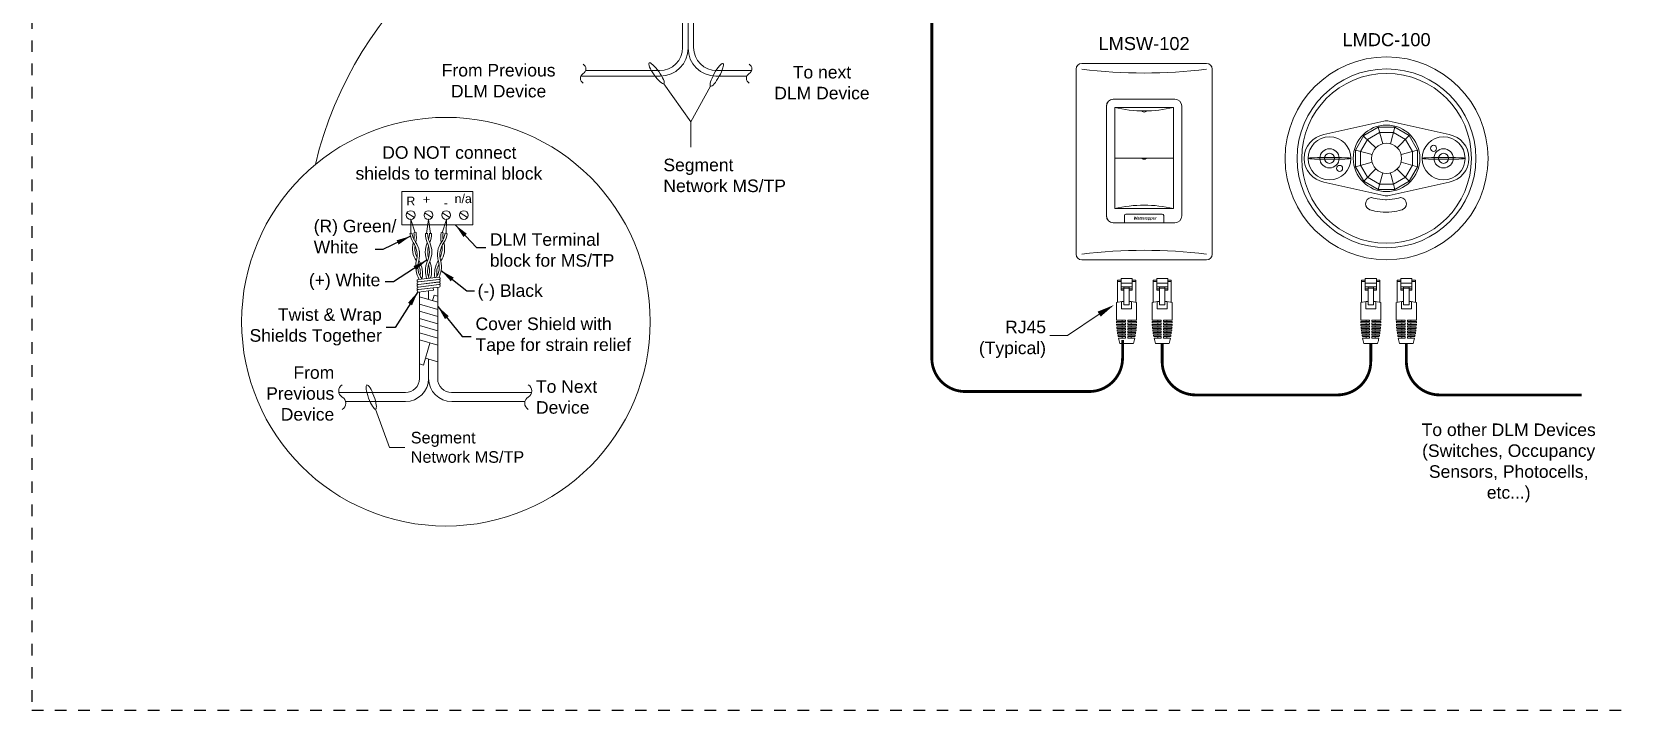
# Model space of a CAD drawing. Header units: inches. Extents: x -60 to 2005, y -577 to 104.
# Drawn here: x 501.17 to 535.44, y -133.64 to -119.02 of the extents above; entities that cross this region are included whole.
import ezdxf
from ezdxf.enums import TextEntityAlignment as Align

# ---------------------------------------------------------------- set-up
doc = ezdxf.new("R2010")
doc.units = ezdxf.units.IN
doc.header["$MEASUREMENT"] = 0
doc.linetypes.add('Demo', pattern=[0.5, 0.25, -0.25])
doc.layers.get('0').update_dxf_attribs({"lineweight": 5})
doc.layers.add('PS Borders', color=40, linetype='Demo', lineweight=5, plot=False)
for name, color, linetype, lineweight in [('WS', 3, 'Continuous', 5), ('WS_DETAIL', 7, 'Continuous', 5), ('WS_LowVoltage', 6, 'Continuous', 5)]:
    doc.layers.add(name, color=color, linetype=linetype, lineweight=lineweight)
doc.styles.add('ARIAL', font='arial.ttf')
doc.dimstyles.get("Standard").update_dxf_attribs({"dimtxt": 0.18, "dimasz": 0.18, "dimexe": 0.18, "dimexo": 0.0625, "dimgap": 0.09, "dimtad": 0, "dimtih": 1, "dimtoh": 1, "dimdec": 4, "dimzin": 0, "dimdsep": 46, "dimtxsty": 'Standard', "dimcen": 0.09, "dimadec": 0, "dimazin": 0, "dimtfac": 1, "dimtdec": 4, "dimtofl": 0, "dimtmove": 0, "dimatfit": 3, "dimfxl": 1, "dimtolj": 1, "dimtzin": 0, "dimarcsym": 0})

# ---------------------------------------------------------------- blocks, each defined once
blk = doc.blocks.new('G_ENDLINE')
blk.add_lwpolyline([(0.087, 0, -0.57735), (0, 0, 0.57735), (-0.087, 0, 0.57735)], format="xyb")
blk = doc.blocks.new('A$C65587FE4')
at = {"layer": 'WS_DETAIL'}
for p, q in [((0.468, 0.107), (0.027, 0.054)), ((0.033, 0.001), (0.478, 0.054))]:
    blk.add_line(p, q, dxfattribs=at)
for centre, start, end in [((0.027, 0.027), 90, 283.7483), ((0.474, 0.081), 276.8741, 103.7978)]:
    blk.add_arc(centre, 0.0271, start, end, dxfattribs=at)
blk = doc.blocks.new('A$C756910A1')
at = {"layer": 'WS_DETAIL'}
for p, q in [((0.73, 10.43), (0.73, 8.56)), ((0.73, 10.43), (2.51, 10.43)), ((2.51, 10.43), (2.51, 8.56)), ((0.15, 6.6), (0.15, 10.17)), ((0.15, 10.17), (0.73, 10.17)), ((0.73, 9.92), (0.15, 9.92)), ((2.51, 9.66), (0.73, 9.66)), ((2.51, 9.06), (0.73, 9.06)), ((0.73, 8.74), (1.17, 8.74)), ((0.73, 8.56), (1.17, 8.56)), ((1.17, 6.17), (1.17, 9.06)), ((1.17, 8.85), (2.06, 8.85)), ((2.06, 6.17), (2.06, 9.06)), ((2.06, 8.74), (2.51, 8.74)), ((2.51, 8.56), (2.06, 8.56)), ((3.08, 10.17), (2.51, 10.17)), ((3.08, 9.92), (2.51, 9.92)), ((3.08, 6.6), (3.08, 10.17)), ((0, 6.56), (0, 3.73)), ((0.81, 6.7), (0.81, 5.55)), ((0.81, 5.55), (2.42, 5.55)), ((1.17, 6.17), (2.06, 6.17)), ((2.42, 6.7), (2.42, 5.55)), ((3.23, 6.56), (3.23, 3.73)), ((0, 3.73), (1.43, 3.73)), ((0, 3.51), (1.43, 3.51)), ((0.01, 3.29), (1.43, 3.29)), ((0.02, 3.06), (1.43, 3.06)), ((0.03, 2.84), (1.43, 2.84)), ((0.05, 2.62), (1.43, 2.62)), ((0.89, 3.73), (0.89, 3.51)), ((0.89, 3.29), (0.89, 3.06)), ((0.89, 2.84), (0.89, 2.62)), ((1.43, 3.51), (1.43, 3.73)), ((1.43, 3.06), (1.43, 3.29)), ((1.43, 2.62), (1.43, 2.84)), ((1.8, 3.73), (3.23, 3.73)), ((1.8, 3.51), (1.8, 3.73)), ((1.8, 3.51), (3.23, 3.51)), ((1.8, 3.29), (3.23, 3.29)), ((1.8, 3.06), (1.8, 3.29)), ((1.8, 3.06), (3.22, 3.06)), ((1.8, 2.84), (3.2, 2.84)), ((1.8, 2.62), (1.8, 2.84)), ((1.8, 2.62), (3.19, 2.62)), ((2.34, 3.73), (2.34, 3.51)), ((2.34, 3.29), (2.34, 3.06)), ((2.34, 2.84), (2.34, 2.62)), ((0.07, 2.4), (1.43, 2.4)), ((0.09, 2.18), (1.43, 2.18)), ((0.12, 1.96), (1.43, 1.96)), ((0.15, 1.74), (1.43, 1.74)), ((0.18, 1.52), (1.43, 1.52)), ((0.22, 1.3), (1.43, 1.3)), ((0.26, 1.08), (1.43, 1.08)), ((0.31, 0.86), (1.43, 0.86)), ((0.89, 2.4), (0.89, 2.18)), ((0.89, 1.96), (0.89, 1.74)), ((0.89, 1.52), (0.89, 1.3)), ((0.89, 1.08), (0.89, 0.86)), ((1.43, 2.18), (1.43, 2.4)), ((1.43, 1.74), (1.43, 1.96)), ((1.43, 1.3), (1.43, 1.52)), ((1.43, 0.86), (1.43, 1.08)), ((1.8, 2.4), (3.17, 2.4)), ((1.8, 2.18), (1.8, 2.4)), ((1.8, 2.18), (3.14, 2.18)), ((1.8, 1.96), (3.12, 1.96)), ((1.8, 1.74), (1.8, 1.96)), ((1.8, 1.74), (3.09, 1.74)), ((1.8, 1.52), (3.05, 1.52)), ((1.8, 1.3), (1.8, 1.52)), ((1.8, 1.3), (3.01, 1.3)), ((1.8, 1.08), (2.97, 1.08)), ((1.8, 0.86), (1.8, 1.08)), ((1.8, 0.86), (2.92, 0.86)), ((2.34, 2.4), (2.34, 2.18)), ((2.34, 1.96), (2.34, 1.74)), ((2.34, 1.52), (2.34, 1.3)), ((2.34, 1.08), (2.34, 0.86)), ((2.69, 0), (0.52, 0))]:
    blk.add_line(p, q, dxfattribs=at)
for centre, radius, start, end in [((1.62, -0.58), 7.33, 93.502, 102.7411), ((1.62, -0.58), 7.33, 77.2589, 86.498), ((13.49, 3.73), 13.49, 180.937, 181.8742), ((13.49, 3.73), 13.49, 182.8119, 183.7504), ((13.49, 3.73), 13.49, 184.6899, 185.6307), ((-10.25, 3.73), 13.49, 354.3693, 355.3101), ((-10.25, 3.73), 13.49, 356.2496, 357.1881), ((-10.25, 3.73), 13.49, 358.1258, 359.063), ((13.49, 3.73), 13.49, 186.573, 187.5171), ((13.49, 3.73), 13.49, 188.4632, 189.4117), ((13.49, 3.73), 13.49, 190.3627, 191.3167), ((13.49, 3.73), 13.49, 192.2739, 196.0379), ((-10.25, 3.73), 13.49, 343.9621, 347.7261), ((-10.25, 3.73), 13.49, 348.6833, 349.6373), ((-10.25, 3.73), 13.49, 350.5883, 351.5368), ((-10.25, 3.73), 13.49, 352.4829, 353.427)]:
    blk.add_arc(centre, radius, start, end, dxfattribs=at)
blk = doc.blocks.new('RJ45')
at = {"layer": 'WS_DETAIL', "xscale": 1.117448685388325, "yscale": 1.117448685388325, "zscale": 1.117448685388325}
blk.add_blockref('A$C756910A1', (59.47, 150.68), dxfattribs=at)
blk = doc.blocks.new('A$C28216DC1')
at = {"layer": 'WS_DETAIL'}
blk.add_lwpolyline([(22.84, 8.11), (17.13, 4.27), (13.98, 4.27)], dxfattribs=at)
blk.add_solid([(23.11, 7.67), (22.56, 8.56), (25.52, 9.76)], dxfattribs=at)
at = {"layer": 'WS_DETAIL', "linetype": 'Continuous', "insert": (13.29, 3.59), "char_height": 2.25, "width": 37.309, "attachment_point": 6, "style": 'ARIAL'}
blk.add_mtext('\\pi29.81;RJ45\\P\\pi22.42;(Typical)', dxfattribs=at)
blk = doc.blocks.new('WallPlate1Gang')
for p, q in [((-10.76, 33.83), (10.76, 33.83)), ((-11.72, 0.96), (-11.72, 32.87)), ((11.72, 32.87), (11.72, 0.96)), ((-5.31, 27.69), (5.31, 27.69)), ((-6.49, 26.51), (-6.49, 7.57)), ((6.49, 26.51), (6.49, 7.57)), ((5.31, 6.39), (-5.31, 6.39)), ((-10.76, 0), (10.76, 0))]:
    blk.add_line(p, q)
for centre, radius, start, end in [((-10.76, 32.87), 0.96, 90, 180), ((10.76, 32.87), 0.96, 0, 90), ((0, 117.5), 85.31, 262.7571, 277.2429), ((-5.31, 26.51), 1.18, 90, 180), ((5.31, 26.51), 1.18, 0, 90), ((-5.31, 7.57), 1.18, 180, 270), ((5.31, 7.57), 1.18, 270, 0), ((-10.76, 0.96), 0.96, 180, 270), ((0, -83.67), 85.31, 82.7571, 97.2429), ((10.76, 0.96), 0.96, 270, 0)]:
    blk.add_arc(centre, radius, start, end)
blk = doc.blocks.new('*U137')
blk.add_blockref('WallPlate1Gang', (0, -0.01))
blk = doc.blocks.new('*U251')
for p, q in [((-6.5, 20.13), (-6.5, 1.18)), ((-5.32, 21.31), (5.32, 21.31)), ((-5.07, 2.44), (-5.07, 19.89)), ((-5.07, 19.89), (5.07, 19.89)), ((-5.07, 19.89), (5.07, 19.89)), ((-0.33, 19.29), (-0.33, 19.19)), ((0.33, 19.29), (0.33, 19.19)), ((5.07, 19.89), (5.07, 2.44)), ((6.5, 20.13), (6.5, 1.18)), ((-5.07, 11.16), (0, 11.16)), ((-0.33, 11.17), (-0.33, 11.06)), ((0, 11.16), (5.07, 11.16)), ((0.33, 11.17), (0.33, 11.06)), ((5.32, 0), (-5.32, 0)), ((5.07, 2.44), (-5.07, 2.44)), ((-3.38, 1.24), (-3.38, 0)), ((3.14, 1.48), (-3.14, 1.48)), ((3.38, 1.24), (3.38, 0))]:
    blk.add_line(p, q)
for centre, radius, start, end in [((-5.32, 20.13), 1.18, 90, 180), ((0, 41.25), 21.96, 256.6482, 283.3518), ((5.32, 20.13), 1.18, 0, 90), ((0, 19.73), 0.639, 238.6629, 301.3371), ((0, 11.61), 0.639, 238.6629, 301.3371), ((0, -18.92), 21.96, 76.6482, 103.3518), ((-5.32, 1.18), 1.18, 180, 270), ((-3.14, 1.24), 0.239, 90, 180), ((3.14, 1.24), 0.239, 0, 90), ((5.32, 1.18), 1.18, 270, 0)]:
    blk.add_arc(centre, radius, start, end)
at = {"style": 'ARIAL'}
for s, insert, char_height, width, attachment_point in [('LMSW-102', (0, 32.02), 2.25, 40.9705, 2), ('{\\fArial|b1|i1|c0|p34;Wattstopper}', (-1.79, 1.04), 0.4798, 3.7953, 1)]:
    blk.add_mtext(s, dxfattribs=dict(at, insert=insert, char_height=char_height, width=width, attachment_point=attachment_point))
blk = doc.blocks.new('*U257')
at = {"lineweight": 18}
for points in [[(-1.44, -5.36), (-3.92, -3.92), (-5.36, -1.44), (-5.36, 1.43), (-3.92, 3.92), (-1.44, 5.36), (1.43, 5.36), (3.92, 3.92), (5.36, 1.43), (5.36, -1.44), (3.92, -3.92), (1.43, -5.36), (-1.44, -5.36)], [(-1.2, -4.47), (-3.27, -3.27), (-4.47, -1.2), (-4.47, 1.2), (-3.27, 3.27), (-1.2, 4.46), (1.2, 4.46), (3.27, 3.27), (4.46, 1.2), (4.46, -1.2), (3.27, -3.27), (1.2, -4.47), (-1.2, -4.47)], [(-3.97, 3.84), (-1.83, 1.83)], [(-1.44, 5.36), (-0.67, 2.5)], [(1.43, 5.36), (0.67, 2.5)], [(3.92, 3.92), (1.83, 1.83)], [(-2.5, 0.67), (-5.36, 1.43)], [(5.36, 1.43), (2.5, 0.67)], [(-2.5, -0.67), (-5.36, -1.44)], [(-1.83, -1.83), (-3.92, -3.92)], [(-0.67, -2.5), (-1.44, -5.36)], [(3.87, -3.95), (1.83, -1.84)], [(5.36, -1.44), (2.5, -0.67)]]:
    blk.add_lwpolyline(points, dxfattribs=at)
for points, knots in [([(17.49, 0), (17.49, -9.66), (9.66, -17.49), (0, -17.49), (-9.66, -17.49), (-17.49, -9.66), (-17.49, 0), (-17.49, 9.66), (-9.66, 17.49), (0, 17.49), (9.66, 17.49), (17.49, 9.66), (17.49, 0)], [0, 0, 0, 0, 1, 1, 1, 2, 2, 2, 3, 3, 3, 4, 4, 4, 4]), ([(15.41, 0), (15.41, -8.51), (8.51, -15.41), (0, -15.41), (-8.51, -15.41), (-15.41, -8.51), (-15.41, 0), (-15.41, 8.51), (-8.51, 15.41), (0, 15.41), (8.51, 15.41), (15.41, 8.51), (15.41, 0)], [0, 0, 0, 0, 1, 1, 1, 2, 2, 2, 3, 3, 3, 4, 4, 4, 4]), ([(14.63, 0), (14.63, -8.08), (8.08, -14.63), (0, -14.63), (-8.08, -14.63), (-14.63, -8.08), (-14.63, 0), (-14.63, 8.08), (-8.08, 14.63), (0, 14.63), (8.08, 14.63), (14.63, 8.08), (14.63, 0)], [0, 0, 0, 0, 1, 1, 1, 2, 2, 2, 3, 3, 3, 4, 4, 4, 4]), ([(-14.21, 0), (-14.21, 2.03), (-12.74, 3.73), (-10.81, 4.08), (-10.81, 4.08), (-0.46, 6.4), (-0.46, 6.4), (-0.33, 6.43), (-0.17, 6.45), (0, 6.45)], [0, 0, 0, 0, 1, 1, 1, 2, 2, 2, 3, 3, 3, 3]), ([(5.74, 0), (5.74, -3.17), (3.17, -5.74), (0, -5.74), (-3.17, -5.74), (-5.74, -3.17), (-5.74, 0), (-5.74, 3.17), (-3.17, 5.74), (0, 5.74), (3.17, 5.74), (5.74, 3.17), (5.74, 0)], [0, 0, 0, 0, 1, 1, 1, 2, 2, 2, 3, 3, 3, 4, 4, 4, 4]), ([(14.21, 0), (14.21, 2.03), (12.74, 3.73), (10.81, 4.08), (10.81, 4.08), (0.46, 6.4), (0.46, 6.4), (0.33, 6.43), (0.17, 6.45), (0, 6.45)], [0, 0, 0, 0, 1, 1, 1, 2, 2, 2, 3, 3, 3, 3]), ([(-6.13, 0), (-6.13, -2.05), (-7.79, -3.7), (-9.84, -3.7), (-11.88, -3.7), (-13.54, -2.05), (-13.54, 0), (-13.54, 2.04), (-11.88, 3.7), (-9.84, 3.7), (-7.79, 3.7), (-6.13, 2.04), (-6.13, 0)], [0, 0, 0, 0, 1, 1, 1, 2, 2, 2, 3, 3, 3, 4, 4, 4, 4]), ([(-6.13, 0), (-6.13, -2.05), (-7.79, -3.7), (-9.84, -3.7), (-11.88, -3.7), (-13.54, -2.05), (-13.54, 0), (-13.54, 2.04), (-11.88, 3.7), (-9.84, 3.7), (-7.79, 3.7), (-6.13, 2.04), (-6.13, 0)], [0, 0, 0, 0, 1, 1, 1, 2, 2, 2, 3, 3, 3, 4, 4, 4, 4]), ([(6.13, 0), (6.13, 2.04), (7.79, 3.7), (9.83, 3.7), (11.88, 3.7), (13.54, 2.04), (13.54, 0), (13.54, -2.05), (11.88, -3.7), (9.83, -3.7), (7.79, -3.7), (6.13, -2.05), (6.13, 0)], [0, 0, 0, 0, 1, 1, 1, 2, 2, 2, 3, 3, 3, 4, 4, 4, 4]), ([(-6.14, 0), (-6.14, -0.09), (-7.79, -0.17), (-9.84, -0.17), (-11.88, -0.17), (-13.53, -0.09), (-13.53, 0), (-13.53, 0.09), (-11.88, 0.16), (-9.84, 0.16), (-7.79, 0.16), (-6.14, 0.09), (-6.14, 0)], [0, 0, 0, 0, 1, 1, 1, 2, 2, 2, 3, 3, 3, 4, 4, 4, 4]), ([(-6.14, 0), (-6.14, -0.09), (-7.79, -0.17), (-9.84, -0.17), (-11.88, -0.17), (-13.53, -0.09), (-13.53, 0), (-13.53, 0.09), (-11.88, 0.16), (-9.84, 0.16), (-7.79, 0.16), (-6.14, 0.09), (-6.14, 0)], [0, 0, 0, 0, 1, 1, 1, 2, 2, 2, 3, 3, 3, 4, 4, 4, 4]), ([(-8.18, 0), (-8.18, -0.91), (-8.92, -1.66), (-9.84, -1.66), (-10.75, -1.66), (-11.49, -0.91), (-11.49, 0), (-11.49, 0.91), (-10.75, 1.65), (-9.84, 1.65), (-8.92, 1.65), (-8.18, 0.91), (-8.18, 0)], [0, 0, 0, 0, 1, 1, 1, 2, 2, 2, 3, 3, 3, 4, 4, 4, 4]), ([(-8.18, 0), (-8.18, -0.91), (-8.92, -1.66), (-9.84, -1.66), (-10.75, -1.66), (-11.49, -0.91), (-11.49, 0), (-11.49, 0.91), (-10.75, 1.65), (-9.84, 1.65), (-8.92, 1.65), (-8.18, 0.91), (-8.18, 0)], [0, 0, 0, 0, 1, 1, 1, 2, 2, 2, 3, 3, 3, 4, 4, 4, 4]), ([(-8.97, 0), (-8.97, -0.48), (-9.36, -0.87), (-9.84, -0.87), (-10.32, -0.87), (-10.7, -0.48), (-10.7, 0), (-10.7, 0.48), (-10.32, 0.87), (-9.84, 0.87), (-9.36, 0.87), (-8.97, 0.48), (-8.97, 0)], [0, 0, 0, 0, 1, 1, 1, 2, 2, 2, 3, 3, 3, 4, 4, 4, 4]), ([(-8.97, 0), (-8.97, -0.48), (-9.36, -0.87), (-9.84, -0.87), (-10.32, -0.87), (-10.7, -0.48), (-10.7, 0), (-10.7, 0.48), (-10.32, 0.87), (-9.84, 0.87), (-9.36, 0.87), (-8.97, 0.48), (-8.97, 0)], [0, 0, 0, 0, 1, 1, 1, 2, 2, 2, 3, 3, 3, 4, 4, 4, 4]), ([(2.59, 0), (2.59, -1.43), (1.43, -2.59), (0, -2.59), (-1.43, -2.59), (-2.59, -1.43), (-2.59, 0), (-2.59, 1.43), (-1.43, 2.59), (0, 2.59), (1.43, 2.59), (2.59, 1.43), (2.59, 0)], [0, 0, 0, 0, 1, 1, 1, 2, 2, 2, 3, 3, 3, 4, 4, 4, 4]), ([(6.14, 0), (6.14, 0.09), (7.79, 0.16), (9.83, 0.16), (11.88, 0.16), (13.53, 0.09), (13.53, 0), (13.53, -0.09), (11.88, -0.17), (9.83, -0.17), (7.79, -0.17), (6.14, -0.09), (6.14, 0)], [0, 0, 0, 0, 1, 1, 1, 2, 2, 2, 3, 3, 3, 4, 4, 4, 4]), ([(7.57, 1.73), (7.57, 2.02), (7.81, 2.25), (8.1, 2.25), (8.39, 2.25), (8.62, 2.02), (8.62, 1.73), (8.62, 1.44), (8.39, 1.2), (8.1, 1.2), (7.81, 1.2), (7.57, 1.44), (7.57, 1.73)], [0, 0, 0, 0, 1, 1, 1, 2, 2, 2, 3, 3, 3, 4, 4, 4, 4]), ([(8.18, 0), (8.18, 0.91), (8.92, 1.65), (9.83, 1.65), (10.75, 1.65), (11.49, 0.91), (11.49, 0), (11.49, -0.91), (10.75, -1.66), (9.83, -1.66), (8.92, -1.66), (8.18, -0.91), (8.18, 0)], [0, 0, 0, 0, 1, 1, 1, 2, 2, 2, 3, 3, 3, 4, 4, 4, 4]), ([(8.97, 0), (8.97, 0.48), (9.36, 0.87), (9.83, 0.87), (10.31, 0.87), (10.7, 0.48), (10.7, 0), (10.7, -0.48), (10.31, -0.87), (9.83, -0.87), (9.36, -0.87), (8.97, -0.48), (8.97, 0)], [0, 0, 0, 0, 1, 1, 1, 2, 2, 2, 3, 3, 3, 4, 4, 4, 4]), ([(-14.21, 0), (-14.21, -2.04), (-12.74, -3.73), (-10.81, -4.08), (-10.81, -4.08), (-0.46, -6.4), (-0.46, -6.4), (-0.33, -6.43), (-0.17, -6.45), (0, -6.45)], [0, 0, 0, 0, 1, 1, 1, 2, 2, 2, 3, 3, 3, 3]), ([(-7.57, -1.73), (-7.57, -2.02), (-7.81, -2.26), (-8.1, -2.26), (-8.39, -2.26), (-8.62, -2.02), (-8.62, -1.73), (-8.62, -1.44), (-8.39, -1.21), (-8.1, -1.21), (-7.81, -1.21), (-7.57, -1.44), (-7.57, -1.73)], [0, 0, 0, 0, 1, 1, 1, 2, 2, 2, 3, 3, 3, 4, 4, 4, 4]), ([(-7.57, -1.73), (-7.57, -2.02), (-7.81, -2.26), (-8.1, -2.26), (-8.39, -2.26), (-8.62, -2.02), (-8.62, -1.73), (-8.62, -1.44), (-8.39, -1.21), (-8.1, -1.21), (-7.81, -1.21), (-7.57, -1.44), (-7.57, -1.73)], [0, 0, 0, 0, 1, 1, 1, 2, 2, 2, 3, 3, 3, 4, 4, 4, 4]), ([(14.21, 0), (14.21, -2.04), (12.74, -3.73), (10.81, -4.08), (10.81, -4.08), (0.46, -6.4), (0.46, -6.4), (0.33, -6.43), (0.17, -6.45), (0, -6.45)], [0, 0, 0, 0, 1, 1, 1, 2, 2, 2, 3, 3, 3, 3]), ([(-0.1, -9.29), (1.27, -9.29), (2.67, -8.87), (2.67, -8.87), (2.67, -8.87), (2.76, -8.82), (2.76, -8.82), (3.14, -8.68), (3.41, -8.29), (3.41, -7.83), (3.41, -7.24), (2.98, -6.77), (2.44, -6.77), (2.44, -6.77), (2.15, -6.8), (1.77, -6.91), (1.39, -7.03), (0.63, -7.13), (0, -7.13), (0, -7.13), (-0.2, -7.13), (-0.2, -7.13), (-0.83, -7.13), (-1.59, -7.03), (-1.97, -6.91), (-2.35, -6.8), (-2.64, -6.77), (-2.64, -6.77), (-3.18, -6.77), (-3.61, -7.24), (-3.61, -7.83), (-3.61, -8.29), (-3.34, -8.68), (-2.96, -8.82), (-2.96, -8.82), (-2.87, -8.87), (-2.87, -8.87), (-2.87, -8.87), (-1.47, -9.29), (-0.1, -9.29)], [0, 0, 0, 0, 1, 1, 1, 2, 2, 2, 3, 3, 3, 4, 4, 4, 5, 5, 5, 6, 6, 6, 7, 7, 7, 8, 8, 8, 9, 9, 9, 10, 10, 10, 11, 11, 11, 12, 12, 12, 13, 13, 13, 13])]:
    blk.add_open_spline(points, degree=3, knots=knots, dxfattribs=at)
blk.add_open_spline([(1.43, -5.36), (1.43, -5.29), (0.67, -2.5), (0.67, -2.5)], degree=3, dxfattribs=at)
at = {"insert": (0, 21.58), "char_height": 2.25, "width": 40.9705, "attachment_point": 2, "style": 'ARIAL'}
blk.add_mtext('LMDC-100', dxfattribs=at)

msp = doc.modelspace()

# ---------------------------------------------------------------- linework, layer by layer
msp.add_arc((515.351, -123.807), 8.294, 94.3004, 166.578)
at = {"layer": 'PS Borders', "lineweight": -3}
msp.add_lwpolyline([(501.172, -133.638), (553.724, -133.638), (553.724, -93.709), (501.172, -93.709)], close=True, dxfattribs=at)
at = {"layer": 'WS', "const_width": 0.06}
for points in [[(524.678, -125.662), (524.678, -126.054, -0.414214), (523.958, -126.774), (521.287, -126.774, -0.414214), (520.567, -126.054), (520.567, -116.588)], [(525.531, -125.736), (525.531, -126.127, 0.414214), (526.251, -126.847), (529.307, -126.847, 0.414214), (530.027, -126.127), (530.027, -125.736)], [(530.794, -125.736), (530.794, -126.127, 0.414214), (531.514, -126.847), (534.57, -126.847)]]:
    msp.add_lwpolyline(points, format="xyb", dxfattribs=at)
at = {"layer": 'WS_DETAIL'}
for p, q in [((514.796, -120.144), (515.377, -120.963)), ((515.799, -120.197), (515.377, -120.963)), ((515.377, -120.963), (515.377, -121.51)), ((509.148, -122.465), (510.674, -122.465)), ((509.148, -122.465), (510.674, -122.465)), ((509.148, -123.18), (509.148, -122.465)), ((510.674, -123.18), (510.674, -122.465)), ((509.256, -122.925), (509.421, -123.021)), ((509.638, -122.925), (509.802, -123.021)), ((510.019, -122.925), (510.184, -123.021)), ((510.401, -122.925), (510.565, -123.021)), ((510.674, -123.18), (509.148, -123.18)), ((509.364, -123.365), (509.32, -123.373)), ((509.342, -123.369), (509.337, -123.068)), ((509.337, -123.068), (509.431, -123.354)), ((509.409, -123.358), (509.452, -123.351)), ((509.699, -123.366), (509.655, -123.366)), ((509.677, -123.366), (509.722, -123.068)), ((509.722, -123.068), (509.767, -123.366)), ((509.745, -123.366), (509.789, -123.366)), ((510.035, -123.358), (509.992, -123.351)), ((510.107, -123.068), (510.014, -123.354)), ((510.081, -123.365), (510.124, -123.373)), ((510.102, -123.369), (510.107, -123.068)), ((509.82, -124.539), (509.502, -124.577)), ((509.508, -124.63), (509.826, -124.592)), ((509.826, -124.592), (509.82, -124.539)), ((508.582, -127.154), (508.878, -127.977)), ((508.878, -127.977), (509.211, -127.977))]:
    msp.add_line(p, q, dxfattribs=at)
at = {"layer": 'WS_DETAIL', "const_width": 0.01}
for points in [[(509.342, -123.369), (509.337, -123.068), (509.431, -123.354)], [(509.677, -123.366), (509.722, -123.068), (509.767, -123.366)], [(510.014, -123.354), (510.107, -123.068), (510.102, -123.369)]]:
    msp.add_lwpolyline(points, dxfattribs=at)
at = {"layer": 'WS_DETAIL'}
for centre, radius in [((510.096, -125.269), 4.402), ((509.338, -122.973), 0.0954), ((509.72, -122.973), 0.0954), ((510.101, -122.973), 0.0954), ((510.483, -122.973), 0.0954)]:
    msp.add_circle(centre, radius, dxfattribs=at)
for centre, radius, start, end in [((509.856, -123.283), 0.543, 189.4603, 211.11), ((509.845, -123.272), 0.49, 190.9117, 215.1544), ((508.923, -123.426), 0.49, 351.7703, 8.0089), ((508.917, -123.44), 0.543, 347.8107, 9.4603), ((510.198, -123.366), 0.543, 180, 201.6497), ((510.189, -123.353), 0.49, 181.4514, 205.6941), ((509.255, -123.353), 0.49, 342.31, 358.5486), ((509.246, -123.366), 0.543, 338.3503, 0), ((510.527, -123.44), 0.543, 170.5397, 192.1893), ((509.599, -123.272), 0.49, 324.8456, 349.0883), ((510.521, -123.426), 0.49, 171.9911, 188.2297), ((509.589, -123.283), 0.543, 328.89, 350.5397), ((509.847, -123.695), 0.472, 164.2278, 189.2296), ((509.005, -123.835), 0.472, 9.6911, 35.1544), ((509.9, -123.686), 0.472, 173.5469, 189.2296), ((509.058, -123.826), 0.472, 9.6911, 35.1544), ((509.9, -123.686), 0.472, 163.7663, 164.2278), ((510.122, -123.77), 0.472, 154.7675, 179.7692), ((509.268, -123.77), 0.472, 0.2308, 25.6941), ((510.176, -123.77), 0.472, 164.0866, 179.7692), ((509.322, -123.77), 0.472, 0.2308, 25.6941), ((510.176, -123.77), 0.472, 154.3059, 154.7675), ((510.386, -123.826), 0.472, 144.8456, 170.3089), ((510.439, -123.835), 0.472, 144.8456, 170.3089), ((509.544, -123.686), 0.472, 15.7722, 16.2337), ((509.544, -123.686), 0.472, 350.7704, 6.4531), ((509.597, -123.695), 0.472, 350.7704, 15.7722), ((509.847, -123.691), 0.472, 189.6911, 214.6929), ((509.9, -123.682), 0.472, 189.6911, 205.3738), ((509.988, -124.078), 0.543, 167.8107, 189.4603), ((509.005, -123.832), 0.472, 343.7663, 9.2296), ((509.982, -124.092), 0.49, 163.7663, 188.0089), ((509.06, -124.245), 0.49, 10.9117, 27.1503), ((509.058, -123.823), 0.472, 343.7663, 9.2296), ((509.9, -123.682), 0.472, 214.6929, 215.1544), ((509.049, -124.234), 0.543, 9.4603, 31.11), ((510.122, -123.766), 0.472, 180.2308, 205.2325), ((510.198, -124.171), 0.543, 158.3503, 180), ((509.268, -123.766), 0.472, 334.3059, 359.7692), ((510.189, -124.184), 0.49, 154.3059, 178.5486), ((510.176, -123.766), 0.472, 180.2308, 195.9134), ((509.255, -124.184), 0.49, 1.4514, 17.69), ((509.322, -123.766), 0.472, 334.3059, 359.7692), ((510.176, -123.766), 0.472, 205.2325, 205.6941), ((509.246, -124.171), 0.543, 360, 21.6497), ((510.395, -124.234), 0.543, 148.89, 170.5397), ((510.384, -124.245), 0.49, 152.8497, 169.0883), ((510.386, -123.823), 0.472, 170.7704, 196.2337), ((509.544, -123.682), 0.472, 324.8456, 325.3071), ((509.463, -124.092), 0.49, 351.9911, 16.2337), ((510.439, -123.832), 0.472, 170.7704, 196.2337), ((509.544, -123.682), 0.472, 334.6262, 350.3089), ((509.598, -123.691), 0.472, 325.3071, 350.3089), ((509.456, -124.078), 0.543, 350.5397, 12.1893), ((509.988, -124.078), 0.543, 189.4603, 210.9753), ((509.977, -124.067), 0.49, 190.9117, 215.1544), ((509.056, -124.221), 0.49, 351.7703, 8.0089), ((509.191, -124.621), 0.472, 34.9831, 35.1544), ((510.033, -124.481), 0.472, 163.7663, 163.9497), ((509.049, -124.234), 0.543, 347.8107, 9.4603), ((510.198, -124.171), 0.543, 180, 197.9088), ((510.189, -124.159), 0.49, 181.4514, 200.7013), ((509.255, -124.159), 0.49, 342.31, 358.5486), ((509.246, -124.171), 0.543, 343.2194, 0), ((510.395, -124.234), 0.543, 170.5397, 188.7192), ((509.467, -124.067), 0.49, 329.9526, 349.0883), ((510.388, -124.221), 0.49, 171.9911, 188.2297), ((509.456, -124.078), 0.543, 335.1844, 350.5397), ((509.502, -124.604), 0.0271, 90, 283.7483)]:
    msp.add_arc(centre, radius, start, end, dxfattribs=at)
msp.add_ellipse((514.635, -119.918), major_axis=(0.161, -0.226), ratio=0.22265, dxfattribs=at)
at = {"layer": 'WS_DETAIL', "extrusion": (0, 0, -1)}
for centre, major_axis in [((515.933, -119.953), (-0.134, -0.243)), ((508.487, -126.893), (0.094, -0.261))]:
    msp.add_ellipse(centre, major_axis=major_axis, ratio=0.22265, dxfattribs=at)
at = {"layer": 'WS_LowVoltage'}
for p, q in [((515.434, -116.159), (515.434, -119.361)), ((515.198, -116.22), (515.198, -119.361)), ((515.316, -116.206), (515.316, -119.379)), ((514.698, -119.861), (513.106, -119.861)), ((515.934, -119.861), (516.684, -119.861)), ((514.716, -119.979), (513.005, -119.979)), ((515.916, -119.979), (516.583, -119.979)), ((509.525, -124.628), (509.525, -126.495)), ((509.525, -124.736), (509.919, -124.852)), ((509.722, -124.605), (509.722, -124.794)), ((509.722, -124.605), (509.722, -124.794)), ((509.842, -124.696), (509.806, -124.819)), ((509.842, -124.696), (509.919, -124.719)), ((509.919, -124.527), (509.919, -126.495)), ((509.525, -124.89), (509.919, -125.006)), ((509.525, -125.045), (509.919, -125.16)), ((509.525, -125.199), (509.919, -125.315)), ((509.525, -125.353), (509.919, -125.469)), ((509.525, -125.508), (509.919, -125.623)), ((509.525, -125.662), (509.919, -125.778)), ((509.752, -125.729), (509.613, -126.203)), ((509.656, -126.056), (509.919, -126.133)), ((509.722, -126.075), (509.722, -126.491)), ((509.525, -126.177), (509.613, -126.203)), ((509.225, -126.795), (507.79, -126.795)), ((510.219, -126.795), (511.943, -126.795)), ((509.222, -126.991), (507.934, -126.991)), ((510.222, -126.991), (511.799, -126.991))]:
    msp.add_line(p, q, dxfattribs=at)
for centre, radius, start, end in [((514.698, -119.361), 0.5, 270, 0), ((514.716, -119.379), 0.6, 270, 0), ((515.916, -119.379), 0.6, 180, 270), ((515.934, -119.361), 0.5, 180, 270), ((509.222, -126.491), 0.5, 270, 0), ((509.225, -126.495), 0.3, 270, 0), ((510.222, -126.491), 0.5, 180, 270), ((510.219, -126.495), 0.3, 180, 270)]:
    msp.add_arc(centre, radius, start, end, dxfattribs=at)

# ---------------------------------------------------------------- block references
for name, p, xscale, yscale, zscale in [('*U251', (525.142, -123.139), 0.125, 0.125, 0.125), ('*U257', (530.367, -121.75), 0.125, 0.125, 0.125), ('*U137', (525.143, -123.935), 0.125, 0.125, 0.125), ('RJ45', (517.411, -143.818), 0.12, 0.12, 0.12), ('RJ45', (518.179, -143.818), 0.12, 0.12, 0.12), ('RJ45', (522.674, -143.818), 0.12, 0.12, 0.12), ('RJ45', (523.441, -143.818), 0.12, 0.12, 0.12), ('A$C28216DC1', (521.433, -126.08), 0.12, 0.12, 0.12)]:
    msp.add_blockref(name, p, dxfattribs=dict(xscale=xscale, yscale=yscale, zscale=zscale))
at = {"layer": 'WS_DETAIL'}
for p, xscale, yscale, zscale, rotation in [((513.054, -119.924), 2.335299245836481, 2.335299245836481, 2.335299245836481, 270), ((516.632, -119.924), 2.335299245836481, 2.335299245836481, 2.335299245836481, 270), ((511.871, -126.893), 3.038678993040037, 3.038678993040037, 3.038678993040037, 90)]:
    msp.add_blockref('G_ENDLINE', p, dxfattribs=dict(at, xscale=xscale, yscale=yscale, zscale=zscale, rotation=rotation))
for p in [(509.474, -124.414), (509.474, -124.468), (509.474, -124.523), (509.474, -124.577)]:
    msp.add_blockref('A$C65587FE4', p, dxfattribs=at)
at = {"layer": 'WS_DETAIL', "extrusion": (0, 0, -1), "xscale": 3.038678993040037, "yscale": 3.038678993040037, "zscale": -3.038678993040026, "rotation": 90}
msp.add_blockref('G_ENDLINE', (-507.862, -126.893), dxfattribs=at)

# ---------------------------------------------------------------- texts
at = {"layer": 'WS_DETAIL', "style": 'ARIAL'}
for s, height, rotation, p in [('R', 0.191, 360, (509.34, -122.67)), ('+', 0.191, 270, (509.681, -122.64)), ('n/a', 0.1908, 360, (510.469, -122.615)), ('-', 0.191, 360, (510.096, -122.706))]:
    msp.add_text(s, height=height, rotation=rotation, dxfattribs=at).set_placement(p, align=Align.MIDDLE)
at = {"layer": 'WS_DETAIL', "char_height": 0.27, "style": 'ARIAL'}
for s, insert, width, attachment_point in [('From Previous\\PDLM Device ', (511.232, -119.717), 6.93073, 2), ('To next\\PDLM Device', (518.2, -119.759), 6.93073, 2), ('\\pi0.61076;DO NOT connect \\P\\pi0.035123;shields to terminal block', (508.113, -122.213), 4.08231, 7), ('Segment \\PNetwork MS/TP', (514.783, -121.757), 2.627, 1), ('To other DLM Devices (Switches, Occupancy Sensors, Photocells, etc...) ', (532.999, -127.462), 3.82251, 2)]:
    msp.add_mtext(s, dxfattribs=dict(at, insert=insert, width=width, attachment_point=attachment_point))
for s, insert, attachment_point in [('(R) Green/\\PWhite', (507.247, -123.798), 7), ('DLM Terminal \\Pblock for MS/TP', (511.043, -124.088), 7), ('(+) White', (508.683, -124.587), 9), ('(-) Black', (512.183, -124.815), 9), ('Twist & Wrap \\PShields Together', (508.716, -125.782), 9), ('Cover Shield with \\PTape for strain relief', (510.734, -125.981), 7), ('From \\PPrevious \\PDevice', (507.69, -127.404), 9)]:
    msp.add_mtext(s, dxfattribs=dict(at, insert=insert, attachment_point=attachment_point))
at = {"layer": 'WS_DETAIL', "linetype": 'Continuous', "width": 6.92856, "attachment_point": 4, "style": 'ARIAL'}
for s, insert, char_height in [('To Next \\PDevice', (512.037, -126.893), 0.27), ('Segment \\PNetwork MS/TP', (509.339, -127.977), 0.25)]:
    msp.add_mtext(s, dxfattribs=dict(at, insert=insert, char_height=char_height))

# ---------------------------------------------------------------- leaders
at = {"layer": 'WS_DETAIL'}
for points in [[(510.299, -123.184), (510.755, -123.671), (510.953, -123.672)], [(509.332, -123.427), (508.737, -123.716), (508.569, -123.716)], [(509.685, -123.943), (508.965, -124.413), (508.785, -124.413)], [(509.991, -124.167), (510.547, -124.605), (510.715, -124.605)], [(509.489, -124.628), (509.004, -125.391), (508.806, -125.391)], [(509.922, -124.94), (510.446, -125.591), (510.644, -125.591)]]:
    msp.add_leader(points, dimstyle='Standard', override={"dimasz": 0.31, "dimgap": 0.09, "dimtad": 0}, dxfattribs=at)

doc.saveas('drawing.dxf')
